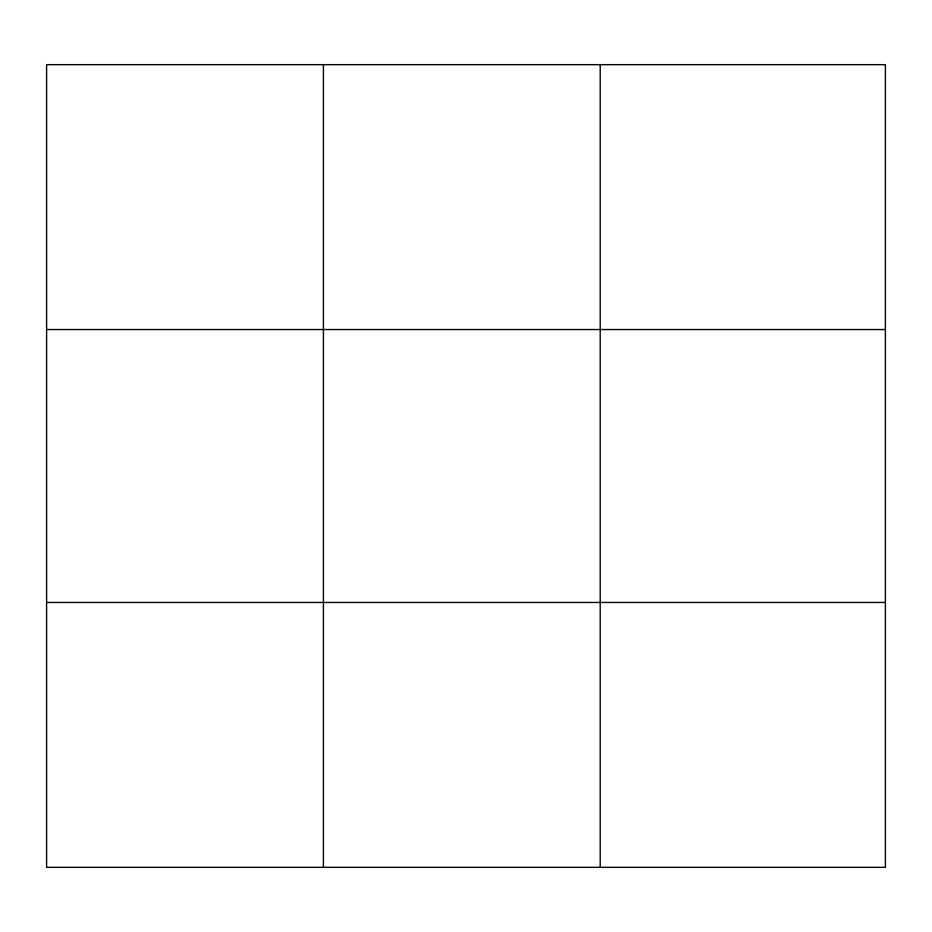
<?xml version="1.0" encoding="UTF-8"?>
<svg xmlns="http://www.w3.org/2000/svg" width="932" height="932" viewBox="0 0 932 932"><rect width="100%" height="100%" fill="white"/><g stroke="black" fill="none" stroke-linecap="round" stroke-linejoin="round"><path stroke-width="1.4" d="M323.404 867.342L323.404 64.657M600.208 867.342L600.208 64.657M46.6 329.544L885.4 329.544M46.6 602.456L885.4 602.456M885.4 779.047L885.4 867.342L46.6 867.342L46.6 64.657L885.4 64.657L885.4 779.047"/></g></svg>
